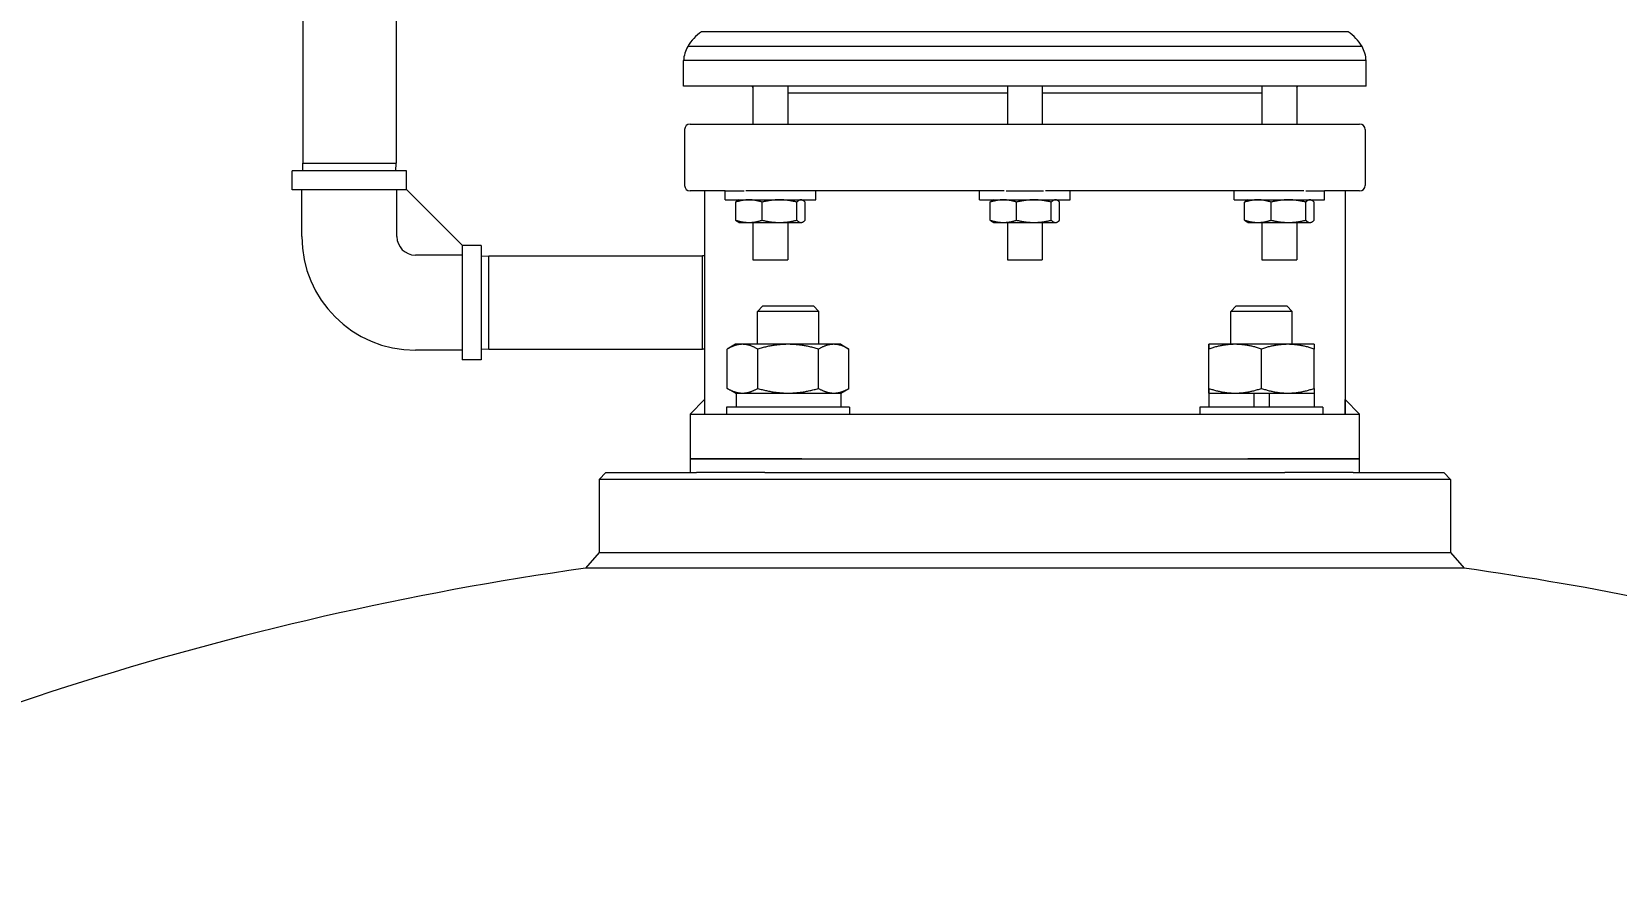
# Model space of a CAD drawing. Header units: inches. Extents: x 12 to 318, y 5 to 204.
# Drawn here: x 135.48 to 149.68, y 96.67 to 104.37 of the extents above; entities that cross this region are included whole.
import ezdxf

# ---------------------------------------------------------------- set-up
doc = ezdxf.new("R2010")
doc.units = ezdxf.units.IN
doc.header["$LTSCALE"] = 9.5
doc.header["$MEASUREMENT"] = 0
doc.layers.add('Dimension', color=7, linetype='Continuous', lineweight=25)
doc.layers.add('Visible', color=7, linetype='Continuous', lineweight=18)
doc.styles.add('Standard D-E', font='arial.ttf')
doc.dimstyles.new('in [mm] D-E NeptuneBenson', dxfattribs={"dimscale": 9.5, "dimtxt": 0.15, "dimasz": 0.098425, "dimexe": 0.125, "dimexo": 0.063, "dimgap": 0.031496, "dimtad": 0, "dimtih": 1, "dimtoh": 1, "dimdec": 4, "dimzin": 3, "dimdsep": 46, "dimlunit": 5, "dimtxsty": 'Standard D-E', "dimcen": 0.09, "dimdle": 0.393701, "dimclrd": 256, "dimclre": 256, "dimclrt": 256, "dimadec": 1, "dimazin": 1, "dimtfac": 1, "dimtofl": 0, "dimtmove": 0, "dimatfit": 3, "dimfxl": 1, "dimfrac": 1, "dimtolj": 1, "dimtzin": 4, "dimlwd": -1, "dimlwe": -1, "dimarcsym": 0})

# ---------------------------------------------------------------- blocks, each defined once
blk = doc.blocks.new('*D27')
at = {"layer": 'Defpoints', "color": 0, "transparency": 16777216}
for p in [(144.702, 110.04), (183.91, 110.04), (159.202, 29.18)]:
    blk.add_point(p, dxfattribs=at)
at = {"layer": 'Dimension', "transparency": 16777216}
for p, q in [((145.301, 110.04), (185.098, 110.04)), ((183.91, 109.105), (183.91, 72.565)), ((183.91, 30.115), (183.91, 66.655)), ((159.801, 29.18), (185.098, 29.18))]:
    blk.add_line(p, q, dxfattribs=at)
for points in [[(183.754, 109.105), (184.066, 109.105), (183.91, 110.04)], [(183.754, 30.115), (184.066, 30.115), (183.91, 29.18)]]:
    blk.add_solid(points, dxfattribs=at)
at = {"layer": 'Dimension', "transparency": 16777216, "char_height": 1.425, "attachment_point": 5, "style": 'Standard D-E'}
for s, insert in [('\\A1; 80{\\H1x;\\S7#8;} in', (183.91, 71.352)), ('\\A1;[2053.8 mm]', (183.91, 68.397))]:
    blk.add_mtext(s, dxfattribs=dict(at, insert=insert))

msp = doc.modelspace()

# ---------------------------------------------------------------- linework, layer by layer
at = {"layer": 'Visible'}
for p, q in [((137.904747, 106.094912), (137.904747, 103.194124)), ((138.74205, 106.094912), (138.74205, 103.194124)), ((147.275238, 104.37263), (141.479276, 104.37263)), ((147.436165, 104.114177), (141.318348, 104.114177)), ((141.318348, 103.883479), (141.318348, 104.114177)), ((147.399501, 104.240552), (141.355012, 104.240552)), ((147.436165, 103.883479), (147.436165, 104.114177)), ((147.436165, 103.883479), (141.318348, 103.883479)), ((141.939975, 103.883479), (141.939975, 103.544912)), ((142.252475, 103.883479), (142.252475, 103.544912)), ((144.221007, 103.883479), (144.221007, 103.544912)), ((144.533507, 103.883479), (144.533507, 103.544912)), ((146.502038, 103.883479), (146.502038, 103.544912)), ((146.814538, 103.883479), (146.814538, 103.544912)), ((144.221007, 103.821651), (142.252475, 103.821651)), ((146.502038, 103.821651), (144.533507, 103.821651)), ((141.327257, 103.494912), (141.327257, 102.994912)), ((141.377257, 103.544912), (147.377257, 103.544912)), ((147.427257, 103.494912), (147.427257, 102.994912)), ((138.835997, 103.126014), (137.8108, 103.126014)), ((137.8108, 102.955148), (137.8108, 103.126014)), ((137.904747, 103.194124), (138.74205, 103.194124)), ((137.906875, 103.126014), (137.904747, 103.194124)), ((138.739922, 103.126014), (138.74205, 103.194124)), ((138.835997, 102.955148), (138.835997, 103.126014)), ((138.834483, 102.955148), (137.8108, 102.955148)), ((137.896233, 102.535463), (137.896233, 102.955148)), ((138.748746, 102.535463), (138.748746, 102.955148)), ((138.834483, 102.955148), (138.834483, 102.956662)), ((138.834483, 102.956662), (139.335149, 102.455996)), ((141.690694, 102.944912), (141.377257, 102.944912)), ((141.507257, 102.944912), (141.507257, 100.944912)), ((141.690225, 102.865479), (141.690225, 102.944912)), ((141.690225, 102.865479), (142.502225, 102.865479)), ((141.692115, 102.945479), (141.859979, 102.945479)), ((141.785146, 102.682786), (141.785146, 102.845172)), ((141.814725, 102.865479), (141.807155, 102.861949)), ((144.193124, 102.944912), (141.876245, 102.944912)), ((142.022323, 102.682786), (142.022323, 102.845172)), ((142.333402, 102.682786), (142.333402, 102.845172)), ((142.377725, 102.865479), (142.385296, 102.861949)), ((142.407304, 102.682786), (142.407304, 102.845172)), ((142.502225, 102.865479), (142.502225, 102.944912)), ((143.971257, 102.865479), (143.971257, 102.944912)), ((143.971257, 102.865479), (144.783257, 102.865479)), ((144.066178, 102.682786), (144.066178, 102.845172)), ((144.095757, 102.865479), (144.088186, 102.861949)), ((144.211037, 102.945479), (144.543477, 102.945479)), ((144.303354, 102.682786), (144.303354, 102.845172)), ((146.878269, 102.944912), (144.56139, 102.944912)), ((144.614433, 102.682786), (144.614433, 102.845172)), ((144.658757, 102.865479), (144.666327, 102.861949)), ((144.688336, 102.682786), (144.688336, 102.845172)), ((144.783257, 102.865479), (144.783257, 102.944912)), ((146.252288, 102.865479), (146.252288, 102.944912)), ((146.252288, 102.865479), (147.064288, 102.865479)), ((146.347209, 102.682786), (146.347209, 102.845172)), ((146.376788, 102.865479), (146.369218, 102.861949)), ((146.584386, 102.682786), (146.584386, 102.845172)), ((146.894535, 102.945479), (147.062399, 102.945479)), ((146.895465, 102.682786), (146.895465, 102.845172)), ((146.939788, 102.865479), (146.947359, 102.861949)), ((146.969368, 102.682786), (146.969368, 102.845172)), ((147.377257, 102.944912), (147.063819, 102.944912)), ((147.064288, 102.865479), (147.064288, 102.944912)), ((147.247257, 102.944912), (147.247257, 100.944912)), ((141.814725, 102.662479), (141.807155, 102.666009)), ((141.814725, 102.662479), (141.903734, 102.662479)), ((141.903734, 102.662479), (142.177862, 102.662479)), ((141.939975, 102.662479), (141.939975, 102.328479)), ((142.177862, 102.662479), (142.370353, 102.662479)), ((142.252475, 102.662479), (142.252475, 102.328479)), ((142.370353, 102.662479), (142.377725, 102.662479)), ((142.377725, 102.662479), (142.385296, 102.666009)), ((144.095757, 102.662479), (144.088186, 102.666009)), ((144.095757, 102.662479), (144.184766, 102.662479)), ((144.184766, 102.662479), (144.458894, 102.662479)), ((144.221007, 102.662479), (144.221007, 102.328479)), ((144.458894, 102.662479), (144.651385, 102.662479)), ((144.533507, 102.662479), (144.533507, 102.328479)), ((144.651385, 102.662479), (144.658757, 102.662479)), ((144.658757, 102.662479), (144.666327, 102.666009)), ((146.376788, 102.662479), (146.369218, 102.666009)), ((146.376788, 102.662479), (146.465798, 102.662479)), ((146.465798, 102.662479), (146.739925, 102.662479)), ((146.502038, 102.662479), (146.502038, 102.328479)), ((146.739925, 102.662479), (146.932416, 102.662479)), ((146.814538, 102.662479), (146.814538, 102.328479)), ((146.932416, 102.662479), (146.939788, 102.662479)), ((146.939788, 102.662479), (146.947359, 102.666009)), ((139.504501, 102.45751), (139.333635, 102.45751)), ((139.335149, 102.455996), (139.333635, 102.455996)), ((139.333635, 102.455996), (139.333635, 101.432313)), ((139.504501, 102.45751), (139.504501, 101.432313)), ((139.333635, 102.370259), (138.91395, 102.370259)), ((139.504501, 102.361435), (139.572611, 102.363563)), ((139.572611, 101.52626), (139.572611, 102.363563)), ((139.572611, 102.363563), (141.489147, 102.363563)), ((141.489147, 101.52626), (141.489147, 102.363563)), ((141.507257, 102.362997), (141.489147, 102.363563)), ((141.939975, 102.328479), (142.252475, 102.328479)), ((144.221007, 102.328479), (144.533507, 102.328479)), ((146.502038, 102.328479), (146.814538, 102.328479)), ((142.028009, 101.914006), (141.979666, 101.865703)), ((142.530847, 101.865703), (141.979666, 101.865703)), ((141.979666, 101.570404), (141.979666, 101.865703)), ((142.028009, 101.914006), (142.482505, 101.914006)), ((142.482505, 101.914006), (142.530847, 101.865703)), ((142.530847, 101.570404), (142.530847, 101.865703)), ((146.271009, 101.914006), (146.222666, 101.865703)), ((146.773847, 101.865703), (146.222666, 101.865703)), ((146.222666, 101.570404), (146.222666, 101.865703)), ((146.271009, 101.914006), (146.725505, 101.914006)), ((146.725505, 101.914006), (146.773847, 101.865703)), ((146.773847, 101.570404), (146.773847, 101.865703)), ((141.782816, 101.570404), (141.709736, 101.528211)), ((141.846116, 101.570404), (141.782816, 101.570404)), ((142.255268, 101.570404), (141.846116, 101.570404)), ((142.664408, 101.570404), (142.255268, 101.570404)), ((142.727698, 101.570404), (142.664408, 101.570404)), ((142.727698, 101.570404), (142.800777, 101.528211)), ((146.262046, 101.570404), (146.025816, 101.570404)), ((146.734487, 101.570404), (146.262046, 101.570404)), ((146.970698, 101.570404), (146.734487, 101.570404)), ((139.333635, 101.517746), (138.91395, 101.517746)), ((139.504501, 101.432313), (139.333635, 101.432313)), ((139.504501, 101.528389), (139.572611, 101.52626)), ((139.572611, 101.52626), (141.489147, 101.52626)), ((141.507257, 101.526826), (141.489147, 101.52626)), ((141.709729, 101.528207), (141.709736, 101.528211)), ((141.709729, 101.175101), (141.709729, 101.528207)), ((141.982504, 101.175101), (141.982504, 101.528207)), ((142.528031, 101.175101), (142.528031, 101.528207)), ((142.800785, 101.175101), (142.800785, 101.528207)), ((146.02581, 101.175101), (146.02581, 101.528207)), ((146.025822, 101.175101), (146.025822, 101.528207)), ((146.498269, 101.175101), (146.498269, 101.528207)), ((146.970704, 101.175101), (146.970704, 101.528207)), ((141.709736, 101.175097), (141.709729, 101.175101)), ((141.782816, 101.132904), (141.709736, 101.175097)), ((141.782816, 101.132904), (141.846116, 101.132904)), ((141.788806, 101.132904), (141.788806, 101.007904)), ((141.788809, 101.132904), (141.788809, 101.007904)), ((141.846116, 101.132904), (142.255268, 101.132904)), ((142.255268, 101.132904), (142.664408, 101.132904)), ((142.664408, 101.132904), (142.727698, 101.132904)), ((142.726608, 101.132904), (142.726608, 101.007904)), ((142.727698, 101.132904), (142.800777, 101.175097)), ((146.025816, 101.132904), (146.262046, 101.132904)), ((146.026906, 101.132904), (146.026906, 101.007904)), ((146.262046, 101.132904), (146.734487, 101.132904)), ((146.430467, 101.132904), (146.430467, 101.007904)), ((146.566068, 101.132904), (146.566068, 101.007904)), ((146.734487, 101.132904), (146.970698, 101.132904)), ((146.969608, 101.132904), (146.969608, 101.007904)), ((141.507257, 101.074912), (141.377257, 100.944912)), ((141.507257, 101.074912), (141.507257, 100.944912)), ((142.806438, 101.007904), (141.704076, 101.007904)), ((141.704076, 101.007904), (141.704076, 100.944912)), ((142.806438, 101.007904), (142.806438, 100.944912)), ((147.049438, 101.007904), (145.947076, 101.007904)), ((145.947076, 101.007904), (145.947076, 100.944912)), ((147.049438, 101.007904), (147.049438, 100.944912)), ((147.377257, 100.944912), (147.247257, 101.074912)), ((147.247257, 100.944912), (147.247257, 101.074912)), ((141.377257, 100.944912), (142.377257, 100.944912)), ((141.377257, 100.944912), (141.377257, 100.544912)), ((142.377257, 100.944912), (146.377257, 100.944912)), ((146.377257, 100.944912), (147.377257, 100.944912)), ((147.377257, 100.544912), (147.377257, 100.944912)), ((142.377257, 100.544912), (141.377257, 100.544912)), ((141.377257, 100.544912), (141.377257, 100.419912)), ((141.377257, 100.544912), (142.377257, 100.544912)), ((142.377257, 100.544912), (146.377257, 100.544912)), ((142.377257, 100.544912), (146.377257, 100.544912)), ((147.377257, 100.544912), (146.377257, 100.544912)), ((146.377257, 100.544912), (147.377257, 100.544912)), ((147.377257, 100.419912), (147.377257, 100.544912)), ((140.622257, 100.419912), (140.562257, 100.359912)), ((148.192257, 100.359912), (140.562257, 100.359912)), ((140.562257, 100.359912), (140.562257, 99.705594)), ((140.622257, 100.419912), (141.433829, 100.419912)), ((142.045678, 100.419912), (141.433829, 100.419912)), ((142.045678, 100.419912), (146.708836, 100.419912)), ((147.320684, 100.419912), (146.708836, 100.419912)), ((147.320684, 100.419912), (148.132257, 100.419912)), ((148.132257, 100.419912), (148.192257, 100.359912)), ((148.192257, 100.359912), (148.192257, 99.705594)), ((140.562257, 99.705594), (140.438444, 99.563405)), ((140.562257, 99.705594), (147.074869, 99.705594)), ((147.074869, 99.705594), (148.192257, 99.705594)), ((148.192257, 99.705594), (148.316069, 99.563405)), ((147.162418, 99.563405), (140.438444, 99.563405)), ((148.316069, 99.563405), (147.162418, 99.563405))]:
    msp.add_line(p, q, dxfattribs=at)
for centre, radius, start, end in [((141.733235, 104.009201), 0.443368, 124.9453408, 148.5468033), ((147.021279, 104.009201), 0.443368, 31.4531967, 55.0546592), ((141.606861, 104.098979), 0.288913, 150.6582796, 176.9846737), ((147.147652, 104.098979), 0.288913, 3.0153263, 29.3417204), ((142.057017, 103.941884), 0.1375, 205.1354813, 211.6561194), ((146.697497, 103.941884), 0.1375, 328.3438806, 334.8645187), ((141.377257, 103.494912), 0.05, 90, 180), ((147.377257, 103.494912), 0.05, 0, 90), ((141.377257, 102.994912), 0.05, 180, 270), ((147.377257, 102.994912), 0.05, 270, 0), ((138.91395, 102.535463), 1.017717, 180, 270), ((138.91395, 102.535463), 0.165204, 180, 270), ((144.377257, 71.647692), 28.192219, 98.0312245, 117.4438169), ((144.377257, 71.647692), 28.192219, 78.4010926, 81.9687755)]:
    msp.add_arc(centre, radius, start, end, dxfattribs=at)
for points, weights in [([(141.903734, 102.865479), (141.848697, 102.865479), (141.785146, 102.845172)], [1, 1.0379548493, 1]), ([(141.785146, 102.845172), (141.796795, 102.857118), (141.807155, 102.861949)], [1, 1.02198415007, 1.01850104822]), ([(142.022323, 102.845172), (141.958771, 102.865479), (141.903734, 102.865479)], [1, 1.0379548493, 1]), ([(142.177862, 102.865479), (142.105676, 102.865479), (142.022323, 102.845172)], [1, 1.0379548493, 1]), ([(142.333402, 102.845172), (142.250048, 102.865479), (142.177862, 102.865479)], [1, 1.0379548493, 1]), ([(142.370353, 102.865479), (142.353204, 102.865479), (142.333402, 102.845172)], [1, 1.0379548493, 1]), ([(142.407304, 102.845172), (142.387502, 102.865479), (142.370353, 102.865479)], [1, 1.0379548493, 1]), ([(144.184766, 102.865479), (144.129729, 102.865479), (144.066178, 102.845172)], [1, 1.0379548493, 1]), ([(144.066178, 102.845172), (144.077827, 102.857118), (144.088186, 102.861949)], [1, 1.02198415007, 1.01850104822]), ([(144.303354, 102.845172), (144.239803, 102.865479), (144.184766, 102.865479)], [1, 1.0379548493, 1]), ([(144.458894, 102.865479), (144.386708, 102.865479), (144.303354, 102.845172)], [1, 1.0379548493, 1]), ([(144.614433, 102.845172), (144.53108, 102.865479), (144.458894, 102.865479)], [1, 1.0379548493, 1]), ([(144.651385, 102.865479), (144.634235, 102.865479), (144.614433, 102.845172)], [1, 1.0379548493, 1]), ([(144.688336, 102.845172), (144.668534, 102.865479), (144.651385, 102.865479)], [1, 1.0379548493, 1]), ([(146.465798, 102.865479), (146.410761, 102.865479), (146.347209, 102.845172)], [1, 1.0379548493, 1]), ([(146.347209, 102.845172), (146.358858, 102.857118), (146.369218, 102.861949)], [1, 1.02198415007, 1.01850104822]), ([(146.584386, 102.845172), (146.520835, 102.865479), (146.465798, 102.865479)], [1, 1.0379548493, 1]), ([(146.739925, 102.865479), (146.667739, 102.865479), (146.584386, 102.845172)], [1, 1.0379548493, 1]), ([(146.895465, 102.845172), (146.812112, 102.865479), (146.739925, 102.865479)], [1, 1.0379548493, 1]), ([(146.932416, 102.865479), (146.915267, 102.865479), (146.895465, 102.845172)], [1, 1.0379548493, 1]), ([(146.969368, 102.845172), (146.949565, 102.865479), (146.932416, 102.865479)], [1, 1.0379548493, 1]), ([(141.785146, 102.682786), (141.848697, 102.662479), (141.903734, 102.662479)], [1, 1.0379548493, 1]), ([(141.807155, 102.666009), (141.796795, 102.67084), (141.785146, 102.682786)], [1.01850104822, 1.02198415007, 1]), ([(141.903734, 102.662479), (141.958771, 102.662479), (142.022323, 102.682786)], [1, 1.0379548493, 1]), ([(142.022323, 102.682786), (142.105676, 102.662479), (142.177862, 102.662479)], [1, 1.0379548493, 1]), ([(142.177862, 102.662479), (142.250048, 102.662479), (142.333402, 102.682786)], [1, 1.0379548493, 1]), ([(142.333402, 102.682786), (142.353204, 102.662479), (142.370353, 102.662479)], [1, 1.0379548493, 1]), ([(142.370353, 102.662479), (142.387502, 102.662479), (142.407304, 102.682786)], [1, 1.0379548493, 1]), ([(144.066178, 102.682786), (144.129729, 102.662479), (144.184766, 102.662479)], [1, 1.0379548493, 1]), ([(144.088186, 102.666009), (144.077827, 102.67084), (144.066178, 102.682786)], [1.01850104822, 1.02198415007, 1]), ([(144.184766, 102.662479), (144.239803, 102.662479), (144.303354, 102.682786)], [1, 1.0379548493, 1]), ([(144.303354, 102.682786), (144.386708, 102.662479), (144.458894, 102.662479)], [1, 1.0379548493, 1]), ([(144.458894, 102.662479), (144.53108, 102.662479), (144.614433, 102.682786)], [1, 1.0379548493, 1]), ([(144.614433, 102.682786), (144.634235, 102.662479), (144.651385, 102.662479)], [1, 1.0379548493, 1]), ([(144.651385, 102.662479), (144.668534, 102.662479), (144.688336, 102.682786)], [1, 1.0379548493, 1]), ([(146.369218, 102.666009), (146.358858, 102.67084), (146.347209, 102.682786)], [1.01850104822, 1.02198415007, 1]), ([(146.347209, 102.682786), (146.410761, 102.662479), (146.465798, 102.662479)], [1, 1.0379548493, 1]), ([(146.465798, 102.662479), (146.520835, 102.662479), (146.584386, 102.682786)], [1, 1.0379548493, 1]), ([(146.584386, 102.682786), (146.667739, 102.662479), (146.739925, 102.662479)], [1, 1.0379548493, 1]), ([(146.739925, 102.662479), (146.812112, 102.662479), (146.895465, 102.682786)], [1, 1.0379548493, 1]), ([(146.895465, 102.682786), (146.915267, 102.662479), (146.932416, 102.662479)], [1, 1.0379548493, 1]), ([(146.932416, 102.662479), (146.949565, 102.662479), (146.969368, 102.682786)], [1, 1.0379548493, 1]), ([(141.846116, 101.570404), (141.782819, 101.570404), (141.709729, 101.528207)], [1, 1.0379548493, 1]), ([(141.982504, 101.528207), (141.909414, 101.570404), (141.846116, 101.570404)], [1, 1.0379548493, 1]), ([(142.255268, 101.570404), (142.128677, 101.570404), (141.982504, 101.528207)], [1, 1.0379548493, 1]), ([(142.528031, 101.528207), (142.381858, 101.570404), (142.255268, 101.570404)], [1, 1.0379548493, 1]), ([(142.664408, 101.570404), (142.601115, 101.570404), (142.528031, 101.528207)], [1, 1.0379548493, 1]), ([(142.800785, 101.528207), (142.727701, 101.570404), (142.664408, 101.570404)], [1, 1.0379548493, 1]), ([(146.025816, 101.570404), (146.025813, 101.570404), (146.02581, 101.528207)], [1, 1.0379548493, 1]), ([(146.025822, 101.528207), (146.025819, 101.570404), (146.025816, 101.570404)], [1, 1.0379548493, 1]), ([(146.262046, 101.570404), (146.152414, 101.570404), (146.025822, 101.528207)], [1, 1.0379548493, 1]), ([(146.498269, 101.528207), (146.371677, 101.570404), (146.262046, 101.570404)], [1, 1.0379548493, 1]), ([(146.734487, 101.570404), (146.624858, 101.570404), (146.498269, 101.528207)], [1, 1.0379548493, 1]), ([(146.970704, 101.528207), (146.844115, 101.570404), (146.734487, 101.570404)], [1, 1.0379548493, 1]), ([(146.970698, 101.570404), (146.970701, 101.570402), (146.970704, 101.528207)], [1.0000030929, 1.03795330279, 1]), ([(141.709729, 101.175101), (141.782819, 101.132904), (141.846116, 101.132904)], [1, 1.0379548493, 1]), ([(141.846116, 101.132904), (141.909414, 101.132904), (141.982504, 101.175101)], [1, 1.0379548493, 1]), ([(141.982504, 101.175101), (142.128677, 101.132904), (142.255268, 101.132904)], [1, 1.0379548493, 1]), ([(142.255268, 101.132904), (142.381858, 101.132904), (142.528031, 101.175101)], [1, 1.0379548493, 1]), ([(142.528031, 101.175101), (142.601115, 101.132904), (142.664408, 101.132904)], [1, 1.0379548493, 1]), ([(142.664408, 101.132904), (142.727701, 101.132904), (142.800785, 101.175101)], [1, 1.0379548493, 1]), ([(146.02581, 101.175101), (146.025813, 101.132904), (146.025816, 101.132904)], [1, 1.0379548493, 1]), ([(146.025816, 101.132904), (146.025819, 101.132904), (146.025822, 101.175101)], [1, 1.0379548493, 1]), ([(146.025822, 101.175101), (146.152414, 101.132904), (146.262046, 101.132904)], [1, 1.0379548493, 1]), ([(146.262046, 101.132904), (146.371677, 101.132904), (146.498269, 101.175101)], [1, 1.0379548493, 1]), ([(146.498269, 101.175101), (146.624858, 101.132904), (146.734487, 101.132904)], [1, 1.0379548493, 1]), ([(146.734487, 101.132904), (146.844115, 101.132904), (146.970704, 101.175101)], [1, 1.0379548493, 1]), ([(146.970704, 101.175101), (146.970701, 101.132906), (146.970698, 101.132904)], [1, 1.03795330279, 1.0000030929])]:
    msp.add_rational_spline(points, weights, degree=2, dxfattribs=at)

# ---------------------------------------------------------------- dimensions: what is measured, and where the dimension line sits
at = {"layer": 'Dimension'}
dim = msp.add_linear_dim(base=(183.910165, 110.039916), p1=(159.202494, 29.179912), p2=(144.702016, 110.039916), angle=90, text=' <> in\\X[2053.8 mm]', dimstyle='in [mm] D-E NeptuneBenson', override={"dimgap": 0.031496, "dimdec": 4, "dimpost": '', "dimtol": 0, "dimlim": 0, "dimtp": 0, "dimtm": 0, "dimtdec": 2, "dimatfit": 1}, dxfattribs=at)
dim.commit()
dim.dimension.update_dxf_attribs({"geometry": '*D27', "text_midpoint": (183.910165, 69.609914), "dimtype": 160})

doc.saveas('drawing.dxf')
